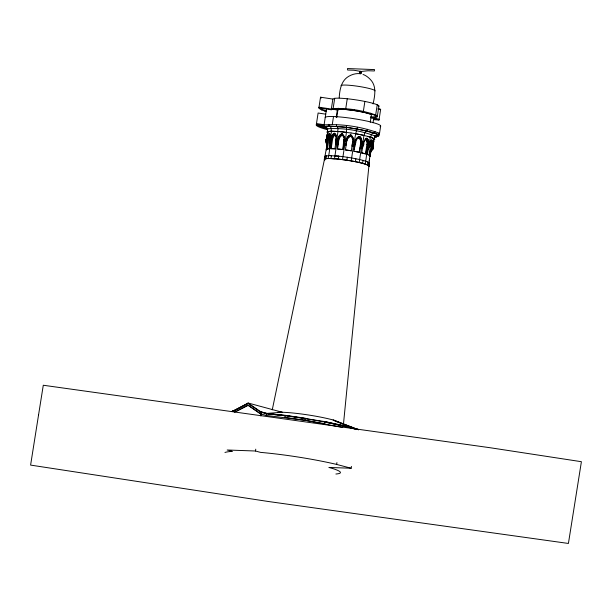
<?xml version="1.0" encoding="UTF-8"?>
<svg xmlns="http://www.w3.org/2000/svg" width="612" height="612" viewBox="0 0 612 612"><rect width="100%" height="100%" fill="white"/><g stroke="black" fill="none" stroke-linecap="round" stroke-linejoin="round"><path stroke-width="0.92" d="M352.742 141.395L353.522 141.51L353.116 137.914L351.089 135L350.401 134.908C348.687 135.459 345 139.36 346.836 140.492A6.196 6.158 4.4 0 1 350.569 136.139L350.561 136.239A5.569 5.531 4.4 0 1 352.734 141.494L355.893 141.839L353.782 151.225L359.213 152.319L361.325 142.933L363.979 143.545L362.449 148.18L361.746 152.816L361.31 152.801L365.448 153.926L366.871 144.623A5.569 3.947 -88 0 0 365.571 139.253L366.198 139.276A5.569 3.947 -88 0 1 367.498 144.646L368.042 144.792L367.911 141.257L366.121 138.167C369.105 138.044 368.615 142.826 368.615 144.815M353.537 139.643L353.522 141.51M344.464 138.312L344.74 140.209L344.066 136.614L342.116 133.829C339.606 134.013 338.122 137.149 337.595 139.368L335.537 139.222L335.621 144.111L334.909 148.747L330.702 148.594L331.413 143.958L331.322 139.077L329.531 138.886L329.86 143.996L329.149 148.632L326.846 148.923L327.558 144.287L327.221 139.406L328.828 139.727A6.196 2.303 -78.6 0 1 330.143 135.719M361.7 143.116L361.363 139.597L359.527 136.629L358.892 136.514L357.462 137.363L355.404 140.064L357.852 137.317L359.963 136.575L361.003 137.945L362.059 141.296L362.013 143.078L360.981 142.978A5.569 5.126 82.8 0 0 359.045 137.624L358.701 137.669A6.196 5.707 82.8 0 0 355.205 141.93L355.893 141.839M326.823 138.687L327.19 134.066L326.655 139.597M337.595 139.368L338.543 139.567A6.196 5.669 -66.1 0 1 342.054 135.038L342.383 135.183A6.196 5.669 -66.1 0 0 338.872 139.712L337.449 149.014L338.214 139.421L336.294 139.123L336.715 144.172L334.489 158.753L328.177 158.5L328.629 155.555L338.796 156.152M343.63 144.929L342.919 149.58L343.692 139.987L346.828 140.599A6.196 6.158 4.4 0 1 350.561 136.239M369.839 142.542A6.196 2.402 -84.1 0 1 370.933 140.844A5.569 2.157 -84.1 0 1 371.285 146.138L372.325 146.345C373.626 139.842 371.369 137.165 369.556 145.12L366.871 144.623M336.141 139.261C336.852 131.473 331.773 132.047 330.87 139.069L329.524 139.115L329.34 140.316L330.534 143.95L328.751 155.586L324.743 156.427L324.291 159.372L324.681 159.946M232.637 411.31L248.189 403.476L232.637 411.31L248.09 403.01L282.231 412.243L266.526 413.421L260.949 411.914L248.09 403.01M345.405 149.902L351.303 150.797L345.405 149.902L346.843 140.393M346.652 138.695L347.585 137.073M347.578 137.18L348.863 135.818M348.855 135.933C351.273 133.011 353.17 137.608 353.529 139.735M329.899 139.092L329.967 135.765L329.011 133.34L327.007 139.452L325.829 139.352L325.645 140.553L327.145 144.378L324.903 156.45L325.286 157.024M371.583 146.268L371.232 139.842L372.019 139.85M343.393 424.85L368.883 166.15L368.493 165.584L369.036 166.173L368.569 166.617M280.388 412.197A36.391 4.185 8.7 0 1 333.112 419.977L333.93 420.199L333.724 420.566M373.833 141.242L372.861 145.694L372.042 145.564M334.94 155.808L342.972 156.641L344.755 145.006L343.508 141.188L346.66 141.594L346.117 145.197L343.401 144.845M360.162 147.653L361.401 147.92L363.796 144.746L361.141 144.134L361.401 147.92L359.627 159.556L363.077 160.398L362.625 163.343L359.175 162.501L359.711 159.556L351.648 157.957L353.422 146.322L355.71 143.04L352.566 142.489L352.022 146.092L354.731 146.566M267.467 413.521L285.291 415.433L325.11 421.653L324.72 423.703L304.975 420.253L266.212 415.456L266.71 413.352L261.454 411.93L261.14 414.003L260.62 413.987L247.929 405.198L234.388 412.128M224.948 452.467A72.652 8.354 8.7 0 1 232.277 451.381L227.19 450.004L255.479 451.006L255.762 449.162M260.85 415.931L261.133 414.087L260.62 413.987M326.41 129.43A35.764 4.108 8.7 0 1 316.274 124.955L318.102 113.013L325.737 114.176M326.41 111.606L321.461 109.877L318.89 107.896L320.527 97.201L332.852 99.075L334.688 98.318A23.287 2.678 8.7 0 1 362.755 101.026A23.287 2.678 8.7 0 1 378.415 106.526M319.502 108.806L318.997 107.199L331.322 109.074L331.803 108.622C346.943 107.727 362.755 110.214 376.969 115.484L377.367 116.073L376.785 117.229L370.375 117.642L379.019 119.975L380.656 109.28L378.063 108.576M321.461 109.877L321.568 109.181L319.609 108.102M324.674 111.086L324.781 110.39L321.568 109.181M326.624 108.362L323.909 126.11L316.274 124.955M378.882 134.388L379.463 133.844L378.981 133.133C361.868 126.783 342.819 123.785 324.597 124.863L323.763 127.044L327.458 129.224M326.387 149.864L327.068 145.388L325.561 141.655L325.745 140.454M328.82 124.335L328.575 125.965L324.345 126.493C342.582 125.843 361.478 128.803 378.729 134.762L379.211 135.474L378.629 136.017L375.271 136.491M318.89 107.896L331.214 109.77L332.852 99.075M326.793 139.704L327.06 137.975M327.321 136.246L327.718 133.645M261.225 412.327L266.648 413.758L285.077 415.732L285.138 415.326L305.296 418.187L304.975 420.253L342.575 427.505L342.827 425.868L324.964 422.073L342.965 425.868L343.026 425.462L325.11 421.653L357.584 429.295L342.613 425.47M284.978 417.468L285.123 415.762L266.587 413.781M326.999 144.524L326.387 140.875L326.999 144.524L326.242 149.841M331.214 109.77L333.05 109.013L334.688 98.318M326.846 148.923L327.405 149.03L328.828 139.727M326.525 155.693L326.074 158.638L328.177 158.5M332.308 124.366L333.509 116.54M330.702 148.594L331.13 148.708L332.553 139.406A6.196 4.315 -74.9 0 1 335.422 134.671L334.81 134.502A6.196 4.315 -74.9 0 0 331.933 139.238L331.436 139.222L332.614 135.895L335.215 133.454L333.938 133.232L334.733 133.447M336.202 117.366L337.327 109.984L337.946 109.563A17.212 1.981 8.7 0 1 356.72 110.948A17.212 1.981 8.7 0 1 371.369 115.163L370.268 122.339M339.186 97.859C339.752 89.75 341.136 80.47 349.001 76.179C352.413 74.236 356.368 73.18 360.292 73.708M336.715 117.642L337.946 109.563M333.05 109.013L338.107 108.905L338.214 108.209M331.436 155.586L330.985 158.531L338.344 159.097M336.539 124.611L336.294 126.233L337.189 126.531L338.092 128.52L337.656 131.389L346.453 132.376L345.26 140.171L343.692 139.987L344.342 140.278M336.807 139.299L338 131.504L331.497 131.274L326.823 132.085L327.856 132.781L327.443 132.184L327.933 131.718L326.739 139.513L325.829 139.352L327.221 139.406M338.107 108.905L345.619 109.464L347.256 98.761M338.742 156.129L338.291 159.074L351.227 160.887L351.678 157.942L342.95 156.618L342.521 159.587M346.568 125.644L346.453 132.376M272.248 409.864L324.452 159.395A22.476 2.586 8.7 0 1 346.866 160.191L347.318 157.23M345.619 109.464L354.447 110.596L354.555 109.9M360.422 71.749C358.25 74.297 362.419 74.488 360.866 71.428L360.43 71.397M351.303 150.797L352.749 141.288L355.22 141.716L355.733 140.026M378.981 133.133L378.729 134.762L374.674 132.972L366.175 130.937L364.744 132.575L364.308 135.436L355.694 133.707L353.422 146.322L352.566 142.489M354.065 149.366L354.922 143.789M357.385 127.288L355.694 133.707L351.02 132.942M355.863 158.73L355.411 161.675L351.227 160.887M377.267 116.77L373.496 114.696L363.237 112.141L364.874 101.439M359.213 152.319L360.644 143.017A5.569 5.126 82.8 0 0 358.701 137.669M367.345 129.293L367.093 130.914L346.323 127.273L328.575 125.965L329.929 126.271L331.421 128.283L330.985 131.152L327.321 131.611L327.764 128.742L325.951 126.776L325.4 127.288L327.68 129.836L327.259 129.216L327.764 128.742C343.523 127.809 360.001 130.402 374.804 135.895L375.225 136.507L374.72 136.981L377.573 135.221L377.122 134.556L374.804 135.895L374.284 139.85L373.672 139.743L374.162 139.284L373.756 138.687L372.463 137.975L367.468 136.323M370.665 113.855L370.773 113.159M373.083 103.964C374.858 95.793 376.885 86.07 370.291 79.415C368.233 77.319 365.854 75.383 363.031 74.465M370.444 141.823A5.569 2.157 -84.1 0 1 370.474 146.054L372.104 146.222L370.329 150.781L369.617 155.417L367.407 154.438L368.11 149.802L369.931 145.029L368.126 144.661L366.596 149.305L365.884 153.941L361.746 152.816M362.962 160.39L365.831 161.208L365.249 164.146L367.414 164.919L367.858 161.973L365.701 161.201L367.942 145.863L369.747 146.222L367.475 149.565L366.596 149.305M373.022 122.798L373.779 117.833M370.474 146.054L369.051 155.356L369.617 155.417M375.592 115.484L377.229 104.782M375.431 117.527L375.538 116.831L377.367 116.073M369.334 163.205L368.944 162.639L370.727 151.003L371.92 147.423L373.297 147.798L373.481 146.597L372.104 146.222L373.481 146.597L372.7 146.689M369.281 160.964L369.549 159.174M369.962 156.488L370.849 151.179L372.104 148.708L370.849 151.179M368.684 165.883L369.021 163.672M372.654 147.37L373.397 147.699L373.213 148.9L372.471 148.571L370.796 151.868L370.092 156.504L370.138 155.815M369.036 166.173L369.487 163.228L367.72 161.958M374.927 131.343L374.674 132.972L373.305 132.865L371.3 134.349L370.864 137.21L374.368 138.763L374.789 139.375L374.284 139.85M372.616 146.673L373.412 141.479M377.474 115.377L378.905 106.075M374.712 136.958A35.764 4.108 8.7 0 0 376.411 137.034L376.518 136.331L374.72 136.231M379.463 133.844L380.664 126.011M351.426 466.39L351.143 468.241L336.654 464.424L336.937 462.58M358.387 429.922L358.448 429.525M373.84 141.173L372.639 146.597L373.756 138.687L374.368 138.763M327.007 139.452L327.749 139.605L329.96 133.577M248.028 403.43L260.857 412.312L261.454 411.93M366.603 138.289L367.407 138.312L365.701 139.039L364.675 140.24L363.444 143.407L360.644 143.017M337.893 139.498L339.27 136.239L341.909 133.959L343.638 135.252L344.066 136.614M370.796 151.868L372.471 148.571M346.66 141.594L344.755 145.006L345.084 140.033L346.14 140.293M304.944 420.299L284.878 417.399M369.747 146.222L367.475 149.565L368.11 149.802M370.65 152.013L373.213 148.9M324.597 124.863L324.016 125.414L316.381 124.251L318.959 126.24L326.517 128.734M324.291 159.372L326.219 158.669M235.566 411.784L248.258 405.282L260.949 414.079M327.558 144.287L327.145 144.378L327.038 140.607L325.645 140.553M326.67 155.723L325.217 155.984L324.452 159.395L324.842 159.969M361.026 71.466L368.08 70.747L374.345 70.969L374.552 69.592L347.455 68.544L347.624 70.02L353.889 70.242L361.026 71.466L360.269 71.352L360.644 71.459M327.749 139.605L328.017 139.567A6.196 2.303 -78.6 0 1 329.929 134.609A5.569 2.073 -78.6 0 1 330.266 135.413M358.892 136.514L359.963 136.575L359.527 136.629M360.613 137.991L361.003 137.945M327.405 149.03L329.707 148.739L329.149 148.632M325.561 141.655L326.334 141.563L327.068 145.388L326.334 141.563M372.517 147.882L373.297 147.798L370.727 151.003L370.329 150.781M375.538 116.831L370.482 116.938L379.126 119.279L373.725 118.98L373.618 119.677L379.019 119.975M329.86 143.996L331.413 143.958M364.308 135.436L355.564 133.76M277.55 412.266L282.231 412.243M331.543 155.616L328.629 155.555M364.989 139.016L365.701 139.039M367.391 139.651L368.095 139.681M367.911 141.257L368.546 141.28M363.314 141.709L363.903 141.724M368.133 143.009L368.722 143.032M331.13 148.708L335.338 148.861M232.659 410.912L232.101 411.295L232.797 411.356M260.857 412.312L261.393 412.335M351.143 468.241L328.912 467.453A40.713 4.682 8.7 0 1 335.896 474.009M377.956 109.127L379.754 109.227M335.621 144.111L337.931 144.279M322.172 127.441L324.903 127.648M337.22 148.915L342.689 149.481M318.959 126.24L324.261 126.783M370.291 140.622L371.216 140.714M371.568 141.181L372.494 141.273M369.679 141.846L370.505 141.938M371.752 142.764L372.57 142.848M344.74 140.209L344.013 140.133A5.569 5.087 -66.1 0 0 342.054 135.038M369.174 143.353L369.946 143.438M371.752 144.493L372.517 144.57M369.074 145.166L369.885 145.243L369.151 144.968L370.344 137.172L370.864 137.21L363.956 135.443L362.763 143.239L363.283 143.231L363.1 144.424L361.401 147.92L362.449 148.18M338.36 149.106L342.919 149.58M366.84 154.385L367.407 154.438M317.001 125.162L324.498 126.126M324.253 127.755L327.298 128.757M368.944 162.639L368.646 165.6L367.269 164.903M350.393 135.038L351.074 135.13M351.013 133.018L341.825 131.764L330.985 131.152L331.497 131.274L330.304 139.062L329.531 138.886L330.327 139.276M285.077 415.732L305.235 418.585M332.186 109.204L337.327 109.984A17.212 1.981 8.7 0 0 337.87 110.588M316.488 123.555L324.123 124.718M372.104 144.769L372.93 144.891M326.571 139.681L327.443 139.811M354.447 110.596L363.237 112.141M377.03 135.734L378.629 136.017M305.22 418.616L325.048 422.058M354.019 151.202L359.458 152.289M329.677 134.388L330.587 134.571M328.33 134.564L329.248 134.747M327.803 136.04L328.621 136.208M327.351 137.7L328.108 137.853M355.35 161.683L359.259 162.501M342.827 425.868L356.26 429.402M374.628 136.553L376.411 137.034M335.33 134.41L336.026 134.594M332.882 134.326L333.586 134.518M335.934 135.864L336.562 136.032M331.987 135.726L332.614 135.895M331.306 137.34L331.888 137.493M330.87 139.069L332.553 139.406M260.804 413.995L266.335 415.41M255.479 451.006L260.567 452.383A72.652 8.354 8.7 0 1 336.654 464.424M324.781 110.39L326.517 110.91M362.511 163.335L365.379 164.161M360.812 71.459L360.483 71.359C357.354 73.807 362.671 75.016 360.805 71.811M333.93 420.199L357.033 429.157M333.112 419.977L357.102 429.28M334.772 420.957L356.085 429.219M342.544 134.013L341.481 133.776L341.909 133.959M338.214 139.421L338.872 139.712M266.526 413.421L285.291 415.433M320.527 97.201L321.139 98.104M324.743 156.427L325.133 157.001M327.007 143.705L327.068 145.388M346.866 160.191A22.476 2.586 8.7 0 1 368.883 166.15M325.209 117.588A28.045 3.221 8.7 0 1 355.901 119.003A28.045 3.221 8.7 0 1 380.083 126.562M334.81 134.502A5.569 3.879 -74.9 0 1 336.149 139.391M342.383 135.183A5.569 5.087 -66.1 0 1 344.043 137.394M363.36 143.522A6.196 4.391 -88 0 1 366.198 139.276M355.549 141.885A6.196 5.707 82.8 0 1 359.045 137.624M341.045 85.726A17.212 1.981 8.7 0 1 358.211 86.33A17.212 1.981 8.7 0 1 375.079 90.897M38.571 414.837L30.6 465.097L268.347 501.503L568.418 543.456L581.4 461.7L490.403 447.77L43.284 385.246L38.571 414.837M331.146 140.27L330.534 143.95L329.348 140.087L331.146 140.27M338.031 140.622L336.715 144.172L335.353 140.423L338.031 140.622"/></g></svg>
